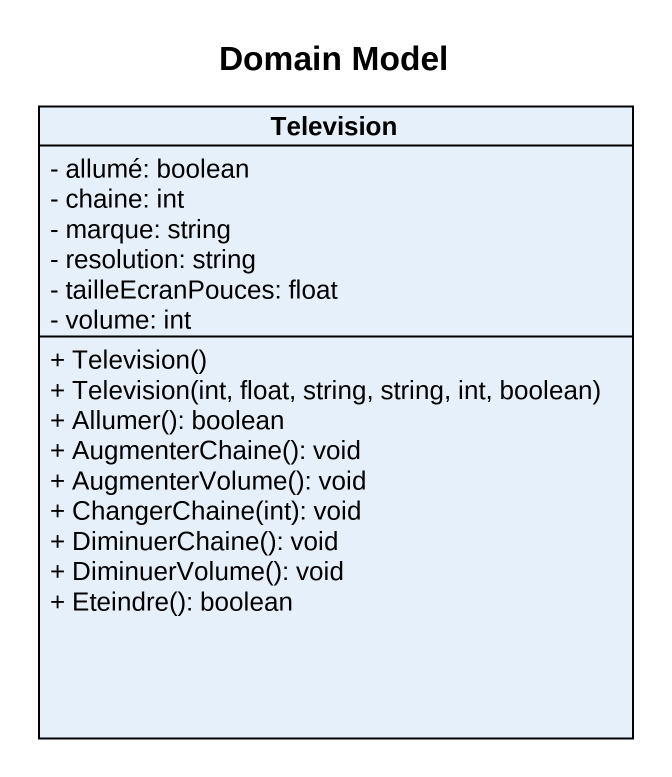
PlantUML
@startuml
title Domain Model
hide circle
hide empty members
skinparam classAttributeIconSize 0
class Television {
  - allumé: boolean
  - chaine: int
  - marque: string
  - resolution: string
  - tailleEcranPouces: float
  - volume: int
  + Television()
  + Television(int, float, string, string, int, boolean)
  + Allumer(): boolean
  + AugmenterChaine(): void
  + AugmenterVolume(): void
  + ChangerChaine(int): void
  + DiminuerChaine(): void
  + DiminuerVolume(): void
  + Eteindre(): boolean
}
@enduml
